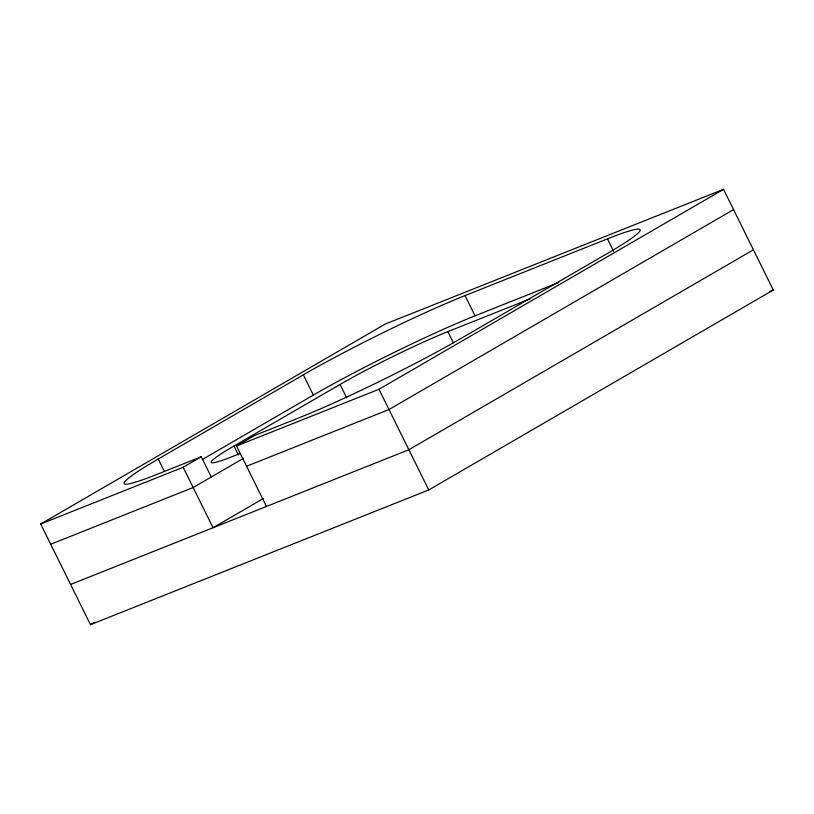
<?xml version="1.0" encoding="UTF-8"?>
<svg xmlns="http://www.w3.org/2000/svg" width="814" height="814" viewBox="0 0 814 814"><rect width="100%" height="100%" fill="white"/><g stroke="black" fill="none" stroke-linecap="round" stroke-linejoin="round"><path stroke-width="1.22" d="M40.7 523.992L385.256 324.043L723.544 189.326L773.3 290.008L428.744 489.957L90.456 624.674L40.7 523.992L183.13 467.267L201.272 456.746L211.284 477.004M201.272 456.746L156.756 474.47A127.483 9.341 -26.3 0 1 158.242 459.025L303.327 374.837A127.483 9.341 -26.3 0 1 465.048 295.574L607.478 238.848L613.603 251.231M202.33 459.513L313.339 395.095A127.483 9.341 -26.3 0 1 475.061 315.832L558.638 282.55M239.988 453.52L232.967 456.318A84.992 6.227 -26.3 0 1 233.954 446.021L340.048 384.462A84.992 6.227 -26.3 0 1 447.863 331.624L530.26 298.809M266.432 506.471L236.548 445.991L254.68 435.47L299.196 417.745A127.483 9.341 -26.3 0 0 460.917 338.482L605.992 254.294A127.483 9.341 -26.3 0 0 607.478 238.848M243.528 458.292L193.152 487.525L50.712 544.251M236.548 445.991L378.978 389.275L723.544 189.326M733.556 209.595L388.99 409.534L246.561 466.259M263.4 498.504L213.024 527.737L183.13 467.267M90.456 624.674L94.851 622.12M753.428 249.806L408.862 449.745L70.584 584.462M769.759 291.422L773.3 290.008M465.048 295.574L475.061 315.832M447.863 331.624L453.378 342.786M378.978 389.275L428.744 489.957M340.048 384.462L346.672 397.863M303.327 374.837L313.339 395.095M233.954 446.021L238.37 454.955M158.242 459.025L164.367 471.408"/></g></svg>
